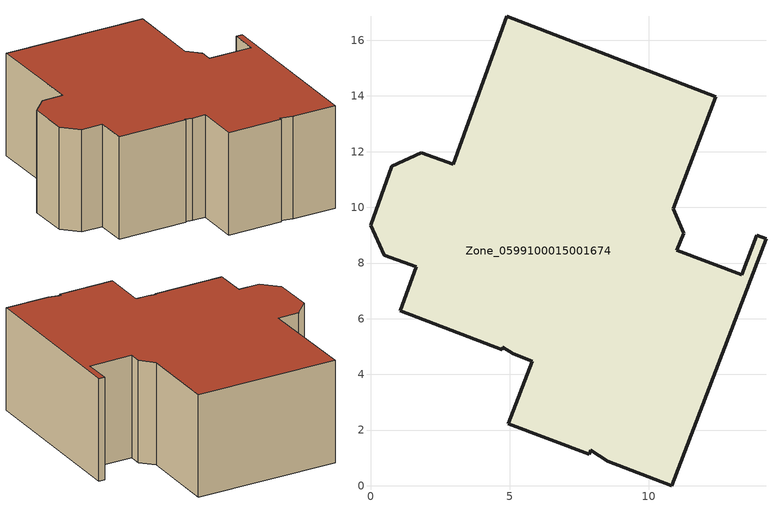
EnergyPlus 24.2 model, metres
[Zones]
Zone_0599100015001674
 floor ground (C_G): 0.5,8.28 0,9.36 0.77,11.48 1.82,11.96 2.97,11.55 4.89,16.86 12.4,13.98 10.88,9.96 11.25,9.07 11,8.45 13.33,7.58 13.87,8.99 14.21,8.87 10.82,0 8.52,0.88 7.91,1.28 7.86,1.13 4.96,2.23 5.81,4.48 5.13,4.73 4.76,4.97 4.73,4.89 1.07,6.28 1.64,7.87 z1.33
 wall outside (C_F): 10.82,0 14.21,8.87 13.87,8.99 13.33,7.58 11,8.45 11.25,9.07 10.88,9.96 12.4,13.98 4.89,16.86 2.97,11.55 1.82,11.96 0.77,11.48 0,9.36 0.5,8.28 1.64,7.87 1.07,6.28 4.73,4.89 4.76,4.97 5.13,4.73 5.81,4.48 4.96,2.23 7.86,1.13 7.91,1.28 8.52,0.88 10.82,0 z1.33:7.16
 roof outside (C_R): 8.52,0.88 10.82,0 14.21,8.87 13.87,8.99 13.33,7.58 11,8.45 11.25,9.07 10.88,9.96 12.4,13.98 4.89,16.86 2.97,11.55 1.82,11.96 0.77,11.48 0,9.36 0.5,8.28 1.64,7.87 1.07,6.28 4.73,4.89 4.76,4.97 5.13,4.73 5.81,4.48 4.96,2.23 7.86,1.13 7.91,1.28 z7.16
[BUILDING]
Pand.0599100015001674: North Axis=0; Terrain=City; Loads Convergence Tolerance Value=0.04; Temperature Convergence Tolerance Value=0.4; Solar Distribution=FullExterior; Maximum Number of Warmup Days=25; Minimum Number of Warmup Days=1
[Site:Location]
Rotterdam.The.Hague.AP_ZH_NLD Design_Conditions: Latitude=51.96; Longitude=4.45; Time Zone=1; Elevation=-4.5
[SITE:GROUNDTEMPERATURE:BUILDINGSURFACE]
18, 18, 18, 18, 18, 18, 18, 18, 18, 18, 18, 18
[MATERIAL] Thermal Absorptance=0.9; Solar Absorptance=0.7; Visible Absorptance=0.7
Name | Roughness | Thickness | Conductivity | Density | Specific Heat
G.D.1992-2005 | MediumSmooth | 0.15 | 0.06 | 540 | 1210
F.D.1992-2005 | Rough | 0.3 | 0.12 | 1920 | 840
R.D.1992-2005 | MediumRough | 0.2 | 0.08 | 1500 | 1000
[CONSTRUCTION]
C_G: G.D.1992-2005
C_F: F.D.1992-2005
C_R: R.D.1992-2005
[ZONE]
Zone_0599100015001674: Type=1; Multiplier=1; Ceiling Height=Autocalculate; Volume=Autocalculate; Floor Area=autocalculate; Part of Total Floor Area=Yes
[ZONEINFILTRATION:DESIGNFLOWRATE]
Infil_Zone_0599100015001674: Zone or ZoneList or Space or SpaceList=Zone_0599100015001674; Schedule=AlwaysOn; Design Flow Rate Calculation Method=Flow/Area; Flow Rate per Floor Area=0.0021; Constant Term Coefficient=1; Temperature Term Coefficient=0; Velocity Term Coefficient=0; Velocity Squared Term Coefficient=0
[HVACTEMPLATE:ZONE:IDEALLOADSAIRSYSTEM]
Zone_0599100015001674: Maximum Heating Supply Air Temperature=50; Minimum Cooling Supply Air Temperature=13; Maximum Heating Supply Air Humidity Ratio=0.0156; Minimum Cooling Supply Air Humidity Ratio=0.0077; Heating Limit=NoLimit; Cooling Limit=NoLimit; Dehumidification Control Type=ConstantSensibleHeatRatio; Cooling Sensible Heat Ratio=0.7; Dehumidification Setpoint=60; Humidification Control Type=None; Humidification Setpoint=30; Outdoor Air Method=None; Outdoor Air Flow Rate per Person=0.00944; Outdoor Air Flow Rate per Zone Floor Area=0; Outdoor Air Flow Rate per Zone=0; Demand Controlled Ventilation Type=None; Outdoor Air Economizer Type=NoEconomizer; Heat Recovery Type=None; Sensible Heat Recovery Effectiveness=0.7; Latent Heat Recovery Effectiveness=0.65
[ZONECONTROL:THERMOSTAT]
ThermostatControl_Zone_0599100015001674: Zone or ZoneList=Zone_0599100015001674; Control Type Schedule=DualSetpointControlType; Control 1=Thermostat_Zone_0599100015001674; Temperature Difference Between Cutout And Setpoint=0
[THERMOSTATSETPOINT:DUALSETPOINT]
Thermostat_Zone_0599100015001674: Heating Setpoint Temperature Schedule=HeatingSetpoint_Zone_0599100015001674; Cooling Setpoint Temperature Schedule=CoolingSetpoint_Zone_0599100015001674
[SCHEDULE:COMPACT]
HeatingSetpoint_Zone_0599100015001674: Through: 12/31, For: AllDays, Until: 24:00, 21
CoolingSetpoint_Zone_0599100015001674: Through: 12/31, For: AllDays, Until: 24:00, 24
DualSetpointControlType: Through: 12/31, For: AllDays, Until: 24:00, 4
AlwaysOn: Through: 12/31, For: AllDays, Until: 24:00, 1
